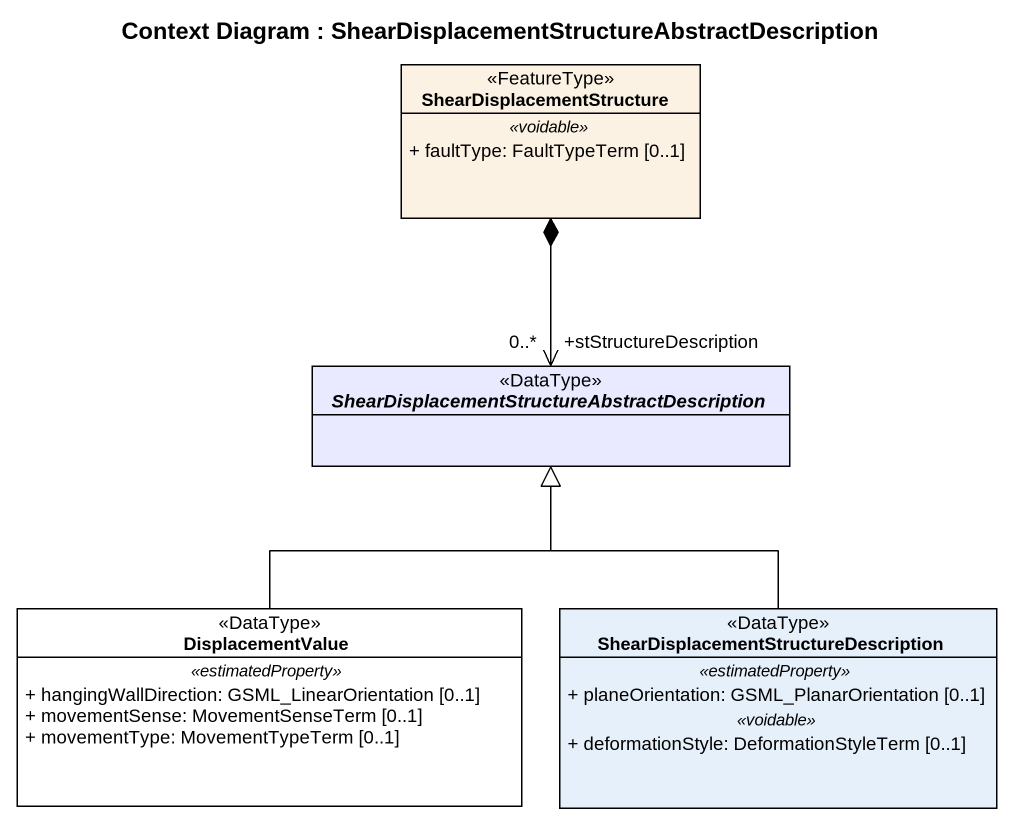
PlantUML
@startuml
title Context Diagram : ShearDisplacementStructureAbstractDescription
hide circle
hide empty members
skinparam classAttributeIconSize 0
class ShearDisplacementStructure <<FeatureType>> #FCF2E3 {
  .. <<voidable>> ..
  + faultType: FaultTypeTerm [0..1]
}
abstract class "ShearDisplacementStructureAbstractDescription" as ShearDisplacementStructureAb <<DataType>> #E9E9FF
class DisplacementValue <<DataType>> #FFFFFF {
  .. <<estimatedProperty>> ..
  + hangingWallDirection: GSML_LinearOrientation [0..1]
  + movementSense: MovementSenseTerm [0..1]
  + movementType: MovementTypeTerm [0..1]
}
class "ShearDisplacementStructureDescription" as ShearDisplacementStructureDe <<DataType>> {
  .. <<estimatedProperty>> ..
  + planeOrientation: GSML_PlanarOrientation [0..1]
  .. <<voidable>> ..
  + deformationStyle: DeformationStyleTerm [0..1]
}
ShearDisplacementStructure *--> "+stStructureDescription\n0..*" ShearDisplacementStructureAb
DisplacementValue -up-|> ShearDisplacementStructureAb
ShearDisplacementStructureDe -up-|> ShearDisplacementStructureAb
@enduml
